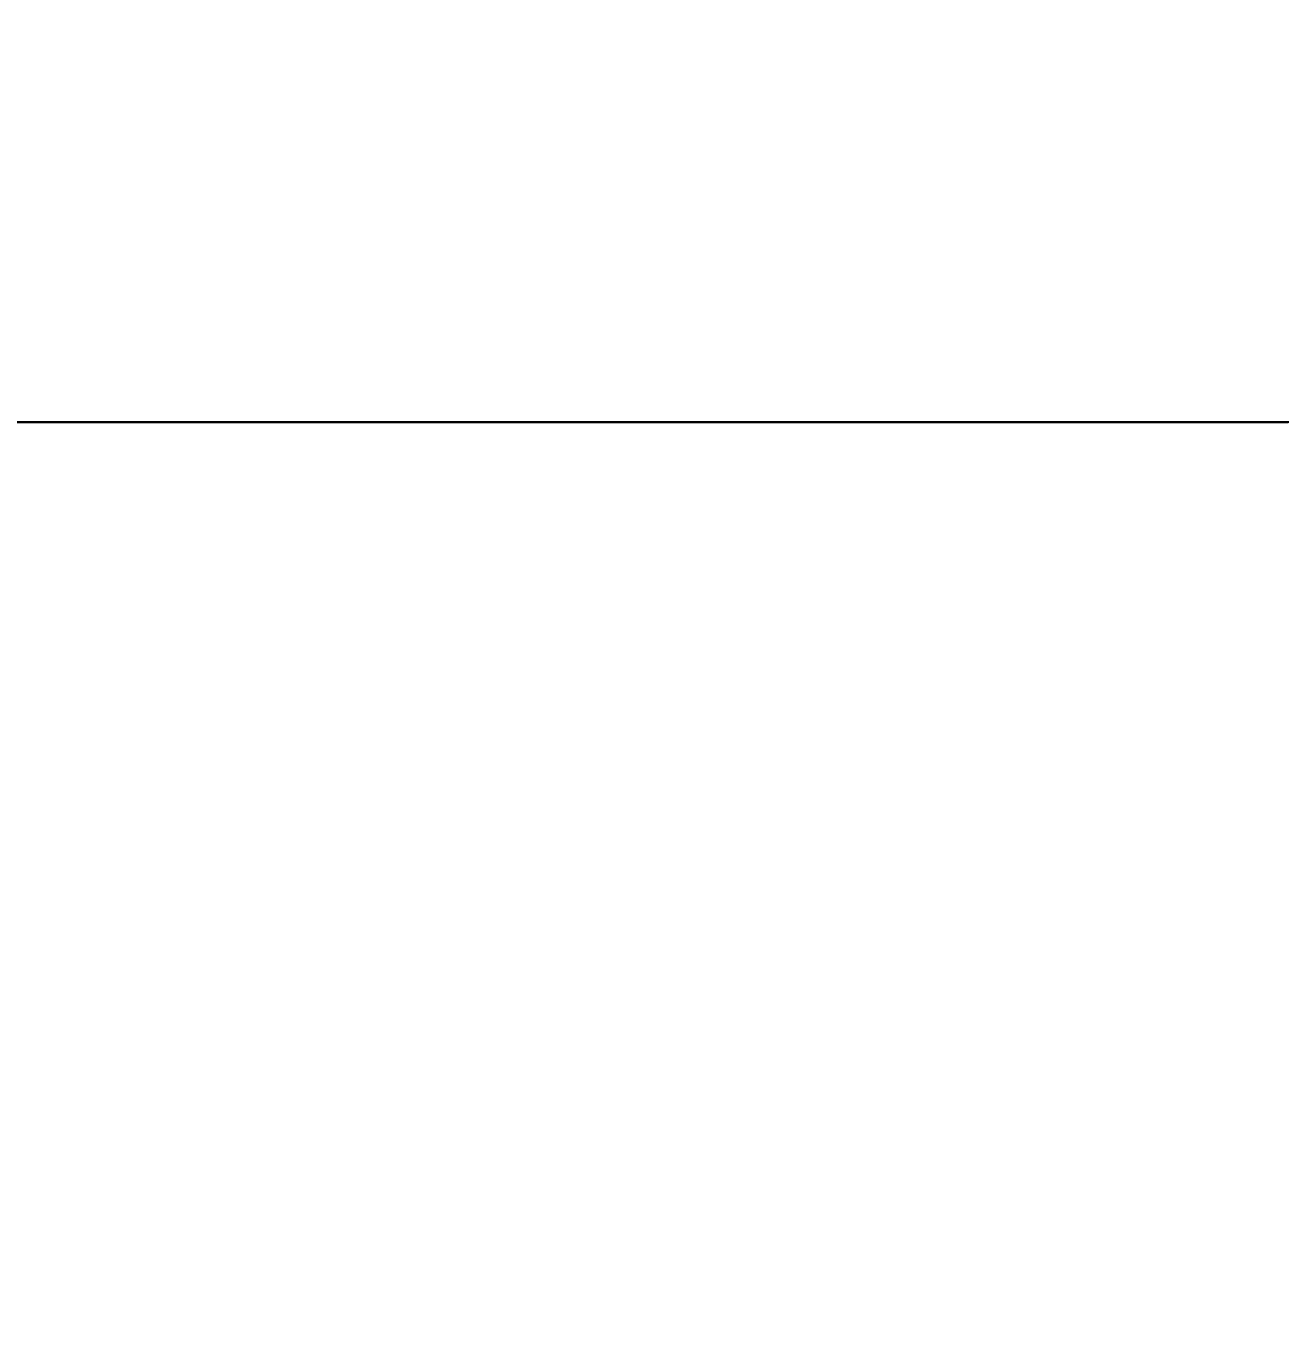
# Model space of a CAD drawing. Extents: x 11992 to 29481, y -6727 to 6811.
# Drawn here: x 24897.1 to 24956.7, y 2751.2 to 2813 of the extents above; entities that cross this region are included whole.
import ezdxf

# ---------------------------------------------------------------- set-up
doc = ezdxf.new("R2010")
doc.units = 0
doc.header["$MEASUREMENT"] = 0
doc.layers.get('0').update_dxf_attribs({"color": 8, "linetype": 'CONTINUOUS'})
doc.layers.get('Defpoints').update_dxf_attribs({"color": 8, "linetype": 'CONTINUOUS'})
doc.layers.add('zoylight 4标注', color=9, linetype='CONTINUOUS')
doc.styles.add('CCD-DIM', font='archs.shx', dxfattribs={"width": 0.8})
doc.dimstyles.new('zoylight_DIM_40', dxfattribs={"dimscale": 40, "dimtxt": 1.9, "dimasz": 0.4, "dimexe": 0.5, "dimexo": 0.5, "dimgap": 0.5, "dimtad": 1, "dimdec": 0, "dimrnd": 5, "dimzin": 12, "dimdsep": 46, "dimtxsty": 'CCD-DIM', "dimblk": 'CCD_Dimension_Tick', "dimcen": 0.125, "dimclrd": 44, "dimclre": 44, "dimclrt": 50, "dimadec": 0, "dimazin": 0, "dimtfac": 1, "dimtdec": 0, "dimtmove": 2, "dimatfit": 3, "dimldrblk": 'CCD_Leader_Dot', "dimfxl": 0, "dimtvp": 1, "dimtolj": 1, "dimtzin": 0, "dimarcsym": 0})

# ---------------------------------------------------------------- blocks, each defined once
blk = doc.blocks.new('CCD_Dimension_Tick')
at = {"color": 0, "linetype": 'ByBlock'}
for p, q in [((-1.0906, 0), (0, 0)), ((0, 0), (1.0906, 0))]:
    blk.add_line(p, q, dxfattribs=at)
at = {"color": 0, "linetype": 'Continuous', "const_width": 0.6075}
blk.add_lwpolyline([(-0.6104, -0.6104), (0.6104, 0.6104)], dxfattribs=at)
blk = doc.blocks.new('*D43')
at = {"layer": 'Defpoints', "color": 0, "linetype": 'Continuous'}
for p in [(24962.254, 3226.356), (25047.857, 3226.356), (25047.857, 2526.356)]:
    blk.add_point(p, dxfattribs=at)
at = {"layer": 'zoylight 4标注', "color": 44, "linetype": 'Continuous', "lineweight": -2}
blk.add_line((25027.857, 3226.356), (24942.254, 3226.356), dxfattribs=at)
at = {"layer": 'zoylight 4标注', "color": 44, "lineweight": -2}
for p, q in [((24962.254, 2542.356), (24962.254, 3210.356)), ((25027.857, 2526.356), (24942.254, 2526.356))]:
    blk.add_line(p, q, dxfattribs=at)
at = {"layer": 'zoylight 4标注', "color": 44, "linetype": 'Continuous', "lineweight": -2, "xscale": 16, "yscale": 16, "zscale": 16}
for p, rotation in [((24962.254, 3226.356), 90), ((24962.254, 2526.356), 270)]:
    blk.add_blockref('CCD_Dimension_Tick', p, dxfattribs=dict(at, rotation=rotation))
at = {"layer": 'zoylight 4标注', "color": 50, "linetype": 'Continuous', "insert": (24904.254, 2876.356), "char_height": 76, "attachment_point": 5, "rotation": 90, "style": 'CCD-DIM'}
blk.add_mtext('\\A1;700', dxfattribs=at)
blk = doc.blocks.new('CCD_Leader_Dot')
at = {"color": 0, "linetype": 'ByBlock'}
blk.add_line((-5, 0), (-10, 0), dxfattribs=at)
at = {"color": 0, "linetype": 'ByBlock', "const_width": 5}
blk.add_lwpolyline([(-2.5, 0, 1), (2.5, 0, 1)], format="xyb", close=True, dxfattribs=at)

msp = doc.modelspace()

# ---------------------------------------------------------------- linework, layer by layer
for p, q in [((24895.281, 2794.157, -2078.576), (24897.485, 2794.157, -2077.967)), ((24895.657, 2794.157, -2219.38), (24897.993, 2794.157, -2218.22)), ((24898.055, 2794.157, -2088.171), (24895.862, 2794.157, -2088.772)), ((24896.237, 2794.157, -2014.212), (24948.229, 2794.157, -2002.362)), ((24896.311, 2794.157, -2074.357), (24898.52, 2794.157, -2073.69)), ((24896.638, 2794.157, -1525.858), (24898.305, 2794.157, -1525.409)), ((24897.485, 2794.157, -2077.967), (24899.687, 2794.157, -2077.354)), ((24897.993, 2794.157, -2218.22), (24899.902, 2794.157, -2217.262)), ((24900.247, 2794.157, -2087.566), (24898.055, 2794.157, -2088.171)), ((24898.305, 2794.157, -1525.409), (24899.965, 2794.157, -1524.962)), ((24898.52, 2794.157, -2073.69), (24900.727, 2794.157, -2073.017)), ((24899.687, 2794.157, -2077.354), (24901.889, 2794.157, -2076.736)), ((24899.902, 2794.157, -2217.262), (24901.807, 2794.157, -2216.298)), ((24899.965, 2794.157, -1524.962), (24901.618, 2794.157, -1524.52)), ((24902.438, 2794.157, -2086.956), (24900.247, 2794.157, -2087.566)), ((24900.727, 2794.157, -2073.017), (24902.932, 2794.157, -2072.34)), ((24901.618, 2794.157, -1524.52), (24903.264, 2794.157, -1524.081)), ((24901.807, 2794.157, -2216.298), (24903.709, 2794.157, -2215.326)), ((24901.889, 2794.157, -2076.736), (24904.089, 2794.157, -2076.113)), ((24904.628, 2794.157, -2086.341), (24902.438, 2794.157, -2086.956)), ((24902.932, 2794.157, -2072.34), (24905.134, 2794.157, -2071.658)), ((24903.264, 2794.157, -1524.081), (24904.902, 2794.157, -1523.646)), ((24903.709, 2794.157, -2215.326), (24905.608, 2794.157, -2214.347)), ((24904.089, 2794.157, -2076.113), (24906.287, 2794.157, -2075.486)), ((24906.816, 2794.157, -2085.722), (24904.628, 2794.157, -2086.341)), ((24904.902, 2794.157, -1523.646), (24906.533, 2794.157, -1523.216)), ((24905.134, 2794.157, -2071.658), (24907.335, 2794.157, -2070.97)), ((24905.608, 2794.157, -2214.347), (24907.503, 2794.157, -2213.361)), ((24906.287, 2794.157, -2075.486), (24908.485, 2794.157, -2074.854)), ((24906.533, 2794.157, -1523.216), (24908.156, 2794.157, -1522.791)), ((24909.002, 2794.157, -2085.099), (24906.816, 2794.157, -2085.722)), ((24907.335, 2794.157, -2070.97), (24909.534, 2794.157, -2070.278)), ((24907.503, 2794.157, -2213.361), (24909.394, 2794.157, -2212.368)), ((24908.156, 2794.157, -1522.791), (24909.771, 2794.157, -1522.37)), ((24908.485, 2794.157, -2074.854), (24910.681, 2794.157, -2074.217)), ((24911.188, 2794.157, -2084.471), (24909.002, 2794.157, -2085.099)), ((24909.394, 2794.157, -2212.368), (24911.282, 2794.157, -2211.368)), ((24909.534, 2794.157, -2070.278), (24911.72, 2794.157, -2069.584)), ((24909.771, 2794.157, -1522.37), (24911.378, 2794.157, -1521.955)), ((24910.681, 2794.157, -2074.217), (24912.875, 2794.157, -2073.576)), ((24913.371, 2794.157, -2083.839), (24911.188, 2794.157, -2084.471)), ((24911.282, 2794.157, -2211.368), (24913.166, 2794.157, -2210.361)), ((24911.378, 2794.157, -1521.955), (24912.977, 2794.157, -1521.546)), ((24911.72, 2794.157, -2069.584), (24913.904, 2794.157, -2068.885)), ((24912.875, 2794.157, -2073.576), (24915.068, 2794.157, -2072.93)), ((24912.977, 2794.157, -1521.546), (24914.569, 2794.157, -1521.143)), ((24913.166, 2794.157, -2210.361), (24915.045, 2794.157, -2209.347)), ((24915.554, 2794.157, -2083.202), (24913.371, 2794.157, -2083.839)), ((24913.904, 2794.157, -2068.885), (24916.088, 2794.157, -2068.181)), ((24914.569, 2794.157, -1521.143), (24916.151, 2794.157, -1520.746)), ((24915.045, 2794.157, -2209.347), (24916.922, 2794.157, -2208.326)), ((24915.068, 2794.157, -2072.93), (24917.259, 2794.157, -2072.279)), ((24917.735, 2794.157, -2082.56), (24915.554, 2794.157, -2083.202)), ((24916.088, 2794.157, -2068.181), (24918.27, 2794.157, -2067.471)), ((24916.151, 2794.157, -1520.746), (24917.725, 2794.157, -1520.356)), ((24916.922, 2794.157, -2208.326), (24918.794, 2794.157, -2207.297)), ((24917.259, 2794.157, -2072.279), (24919.45, 2794.157, -2071.623)), ((24917.725, 2794.157, -1520.356), (24919.291, 2794.157, -1519.973)), ((24919.914, 2794.157, -2081.913), (24917.735, 2794.157, -2082.56)), ((24918.27, 2794.157, -2067.471), (24920.45, 2794.157, -2066.756)), ((24918.794, 2794.157, -2207.297), (24920.662, 2794.157, -2206.262)), ((24919.291, 2794.157, -1519.973), (24920.848, 2794.157, -1519.597)), ((24919.45, 2794.157, -2071.623), (24921.638, 2794.157, -2070.962)), ((24922.093, 2794.157, -2081.262), (24919.914, 2794.157, -2081.913)), ((24920.45, 2794.157, -2066.756), (24922.629, 2794.157, -2066.035)), ((24920.662, 2794.157, -2206.262), (24920.912, 2794.157, -2206.122)), ((24920.848, 2794.157, -1519.597), (24922.396, 2794.157, -1519.229)), ((24920.912, 2794.157, -2206.122), (24921.157, 2794.157, -2205.986)), ((24921.157, 2794.157, -2205.986), (24921.397, 2794.157, -2205.851)), ((24921.397, 2794.157, -2205.851), (24921.632, 2794.157, -2205.72)), ((24921.632, 2794.157, -2205.72), (24921.862, 2794.157, -2205.591)), ((24921.638, 2794.157, -2070.962), (24923.825, 2794.157, -2070.296)), ((24921.862, 2794.157, -2205.591), (24922.087, 2794.157, -2205.465)), ((24922.087, 2794.157, -2205.465), (24922.307, 2794.157, -2205.342)), ((24924.269, 2794.157, -2080.606), (24922.093, 2794.157, -2081.262)), ((24922.307, 2794.157, -2205.342), (24922.522, 2794.157, -2205.221)), ((24922.396, 2794.157, -1519.229), (24923.936, 2794.157, -1518.869)), ((24922.522, 2794.157, -2205.221), (24922.733, 2794.157, -2205.103)), ((24922.629, 2794.157, -2066.035), (24924.805, 2794.157, -2065.31)), ((24922.733, 2794.157, -2205.103), (24922.937, 2794.157, -2204.987)), ((24922.937, 2794.157, -2204.987), (24923.137, 2794.157, -2204.874)), ((24923.137, 2794.157, -2204.874), (24923.332, 2794.157, -2204.764)), ((24923.332, 2794.157, -2204.764), (24923.522, 2794.157, -2204.658)), ((24923.522, 2794.157, -2204.658), (24923.711, 2794.157, -2204.551)), ((24923.711, 2794.157, -2204.551), (24923.9, 2794.157, -2204.444)), ((24923.825, 2794.157, -2070.296), (24926.01, 2794.157, -2069.625)), ((24923.9, 2794.157, -2204.444), (24924.09, 2794.157, -2204.337)), ((24923.936, 2794.157, -1518.869), (24925.466, 2794.157, -1518.518)), ((24924.09, 2794.157, -2204.337), (24924.279, 2794.157, -2204.229)), ((24926.445, 2794.157, -2079.945), (24924.269, 2794.157, -2080.606)), ((24924.279, 2794.157, -2204.229), (24924.468, 2794.157, -2204.122)), ((24924.468, 2794.157, -2204.122), (24924.658, 2794.157, -2204.015)), ((24924.658, 2794.157, -2204.015), (24924.846, 2794.157, -2203.908)), ((24924.805, 2794.157, -2065.31), (24926.979, 2794.157, -2064.579)), ((24924.846, 2794.157, -2203.908), (24925.036, 2794.157, -2203.8)), ((24925.036, 2794.157, -2203.8), (24925.225, 2794.157, -2203.693)), ((24925.225, 2794.157, -2203.693), (24925.413, 2794.157, -2203.585)), ((24925.413, 2794.157, -2203.585), (24925.602, 2794.157, -2203.477)), ((24925.466, 2794.157, -1518.518), (24926.986, 2794.157, -1518.176)), ((24925.602, 2794.157, -2203.477), (24927.869, 2794.157, -2202.177)), ((24926.01, 2794.157, -2069.625), (24928.195, 2794.157, -2068.949)), ((24928.619, 2794.157, -2079.279), (24926.445, 2794.157, -2079.945)), ((24926.979, 2794.157, -2064.579), (24929.151, 2794.157, -2063.842)), ((24926.986, 2794.157, -1518.176), (24928.498, 2794.157, -1517.843)), ((24927.869, 2794.157, -2202.177), (24930.129, 2794.157, -2200.867)), ((24928.195, 2794.157, -2068.949), (24930.377, 2794.157, -2068.268)), ((24928.498, 2794.157, -1517.843), (24929.999, 2794.157, -1517.519)), ((24930.791, 2794.157, -2078.609), (24928.619, 2794.157, -2079.279)), ((24929.151, 2794.157, -2063.842), (24931.32, 2794.157, -2063.101)), ((24929.999, 2794.157, -1517.519), (24931.491, 2794.157, -1517.206)), ((24930.129, 2794.157, -2200.867), (24932.382, 2794.157, -2199.546)), ((24930.377, 2794.157, -2068.268), (24932.559, 2794.157, -2067.581)), ((24931.062, 2794.157, -2078.525), (24930.791, 2794.157, -2078.609)), ((24931.334, 2794.157, -2078.44), (24931.062, 2794.157, -2078.525)), ((24931.32, 2794.157, -2063.101), (24933.486, 2794.157, -2062.354)), ((24931.606, 2794.157, -2078.356), (24931.334, 2794.157, -2078.44)), ((24931.491, 2794.157, -1517.206), (24932.972, 2794.157, -1516.903)), ((24931.877, 2794.157, -2078.271), (24931.606, 2794.157, -2078.356)), ((24932.149, 2794.157, -2078.187), (24931.877, 2794.157, -2078.271)), ((24932.42, 2794.157, -2078.102), (24932.149, 2794.157, -2078.187)), ((24932.382, 2794.157, -2199.546), (24934.629, 2794.157, -2198.215)), ((24932.692, 2794.157, -2078.017), (24932.42, 2794.157, -2078.102)), ((24932.559, 2794.157, -2067.581), (24932.831, 2794.157, -2067.495)), ((24932.964, 2794.157, -2077.933), (24932.692, 2794.157, -2078.017)), ((24932.831, 2794.157, -2067.495), (24933.104, 2794.157, -2067.409)), ((24933.235, 2794.157, -2077.848), (24932.964, 2794.157, -2077.933)), ((24932.972, 2794.157, -1516.903), (24934.444, 2794.157, -1516.611)), ((24933.104, 2794.157, -2067.409), (24933.377, 2794.157, -2067.322)), ((24933.507, 2794.157, -2077.763), (24933.235, 2794.157, -2077.848)), ((24933.377, 2794.157, -2067.322), (24933.649, 2794.157, -2067.236)), ((24933.486, 2794.157, -2062.354), (24935.649, 2794.157, -2061.602)), ((24933.778, 2794.157, -2077.678), (24933.507, 2794.157, -2077.763)), ((24933.649, 2794.157, -2067.236), (24933.921, 2794.157, -2067.15)), ((24934.049, 2794.157, -2077.593), (24933.778, 2794.157, -2077.678)), ((24933.921, 2794.157, -2067.15), (24934.193, 2794.157, -2067.063)), ((24934.319, 2794.157, -2077.508), (24934.049, 2794.157, -2077.593)), ((24934.193, 2794.157, -2067.063), (24934.465, 2794.157, -2066.977)), ((24934.59, 2794.157, -2077.423), (24934.319, 2794.157, -2077.508)), ((24934.444, 2794.157, -1516.611), (24935.905, 2794.157, -1516.33)), ((24934.465, 2794.157, -2066.977), (24934.736, 2794.157, -2066.89)), ((24934.861, 2794.157, -2077.338), (24934.59, 2794.157, -2077.423)), ((24934.629, 2794.157, -2198.215), (24936.869, 2794.157, -2196.872)), ((24934.736, 2794.157, -2066.89), (24935.009, 2794.157, -2066.803)), ((24935.132, 2794.157, -2077.252), (24934.861, 2794.157, -2077.338)), ((24935.009, 2794.157, -2066.803), (24935.281, 2794.157, -2066.717)), ((24935.403, 2794.157, -2077.167), (24935.132, 2794.157, -2077.252)), ((24935.281, 2794.157, -2066.717), (24935.552, 2794.157, -2066.63)), ((24935.674, 2794.157, -2077.081), (24935.403, 2794.157, -2077.167)), ((24935.552, 2794.157, -2066.63), (24935.824, 2794.157, -2066.543)), ((24935.649, 2794.157, -2061.602), (24937.312, 2794.157, -2061.019)), ((24935.945, 2794.157, -2076.995), (24935.674, 2794.157, -2077.081)), ((24935.824, 2794.157, -2066.543), (24936.096, 2794.157, -2066.456)), ((24935.905, 2794.157, -1516.33), (24937.355, 2794.157, -1516.061)), ((24936.217, 2794.157, -2076.91), (24935.945, 2794.157, -2076.995)), ((24936.096, 2794.157, -2066.456), (24936.368, 2794.157, -2066.368)), ((24936.487, 2794.157, -2076.824), (24936.217, 2794.157, -2076.91)), ((24936.368, 2794.157, -2066.368), (24936.64, 2794.157, -2066.281)), ((24936.759, 2794.157, -2076.738), (24936.487, 2794.157, -2076.824)), ((24936.64, 2794.157, -2066.281), (24936.913, 2794.157, -2066.194)), ((24937.03, 2794.157, -2076.652), (24936.759, 2794.157, -2076.738)), ((24936.869, 2794.157, -2196.872), (24939.103, 2794.157, -2195.52)), ((24936.913, 2794.157, -2066.194), (24937.185, 2794.157, -2066.106)), ((24937.301, 2794.157, -2076.566), (24937.03, 2794.157, -2076.652)), ((24937.185, 2794.157, -2066.106), (24937.458, 2794.157, -2066.018)), ((24937.842, 2794.157, -2076.394), (24937.301, 2794.157, -2076.566)), ((24937.312, 2794.157, -2061.019), (24938.976, 2794.157, -2060.433)), ((24937.355, 2794.157, -1516.061), (24938.795, 2794.157, -1515.803)), ((24937.458, 2794.157, -2066.018), (24937.73, 2794.157, -2065.93)), ((24937.73, 2794.157, -2065.93), (24938.002, 2794.157, -2065.842)), ((24938.384, 2794.157, -2076.221), (24937.842, 2794.157, -2076.394)), ((24938.002, 2794.157, -2065.842), (24938.275, 2794.157, -2065.754)), ((24938.275, 2794.157, -2065.754), (24938.546, 2794.157, -2065.666)), ((24938.925, 2794.157, -2076.047), (24938.384, 2794.157, -2076.221)), ((24938.546, 2794.157, -2065.666), (24938.818, 2794.157, -2065.578)), ((24938.795, 2794.157, -1515.803), (24940.224, 2794.157, -1515.558)), ((24938.818, 2794.157, -2065.578), (24939.09, 2794.157, -2065.489)), ((24939.466, 2794.157, -2075.873), (24938.925, 2794.157, -2076.047)), ((24938.976, 2794.157, -2060.433), (24940.638, 2794.157, -2059.843)), ((24939.09, 2794.157, -2065.489), (24939.633, 2794.157, -2065.312)), ((24939.103, 2794.157, -2195.52), (24941.33, 2794.157, -2194.156)), ((24940.008, 2794.157, -2075.699), (24939.466, 2794.157, -2075.873)), ((24939.633, 2794.157, -2065.312), (24940.176, 2794.157, -2065.135)), ((24940.549, 2794.157, -2075.524), (24940.008, 2794.157, -2075.699)), ((24940.176, 2794.157, -2065.135), (24940.718, 2794.157, -2064.957)), ((24940.224, 2794.157, -1515.558), (24941.642, 2794.157, -1515.326)), ((24941.09, 2794.157, -2075.348), (24940.549, 2794.157, -2075.524)), ((24940.638, 2794.157, -2059.843), (24942.299, 2794.157, -2059.249)), ((24940.718, 2794.157, -2064.957), (24941.262, 2794.157, -2064.778)), ((24941.631, 2794.157, -2075.172), (24941.09, 2794.157, -2075.348)), ((24941.262, 2794.157, -2064.778), (24941.804, 2794.157, -2064.599)), ((24941.33, 2794.157, -2194.156), (24943.55, 2794.157, -2192.782)), ((24942.171, 2794.157, -2074.996), (24941.631, 2794.157, -2075.172)), ((24941.642, 2794.157, -1515.326), (24943.048, 2794.157, -1515.107)), ((24941.804, 2794.157, -2064.599), (24942.347, 2794.157, -2064.419)), ((24942.711, 2794.157, -2074.819), (24942.171, 2794.157, -2074.996)), ((24942.299, 2794.157, -2059.249), (24943.958, 2794.157, -2058.652)), ((24942.347, 2794.157, -2064.419), (24942.889, 2794.157, -2064.238)), ((24943.251, 2794.157, -2074.641), (24942.711, 2794.157, -2074.819)), ((24942.889, 2794.157, -2064.238), (24943.432, 2794.157, -2064.057)), ((24943.048, 2794.157, -1515.107), (24944.442, 2794.157, -1514.902)), ((24943.791, 2794.157, -2074.463), (24943.251, 2794.157, -2074.641)), ((24943.432, 2794.157, -2064.057), (24943.974, 2794.157, -2063.876)), ((24943.55, 2794.157, -2192.782), (24945.763, 2794.157, -2191.397)), ((24944.33, 2794.157, -2074.285), (24943.791, 2794.157, -2074.463)), ((24943.958, 2794.157, -2058.652), (24945.616, 2794.157, -2058.052)), ((24943.974, 2794.157, -2063.876), (24944.516, 2794.157, -2063.694)), ((24944.87, 2794.157, -2074.106), (24944.33, 2794.157, -2074.285)), ((24944.442, 2794.157, -1514.902), (24945.825, 2794.157, -1514.71)), ((24944.516, 2794.157, -2063.694), (24945.058, 2794.157, -2063.511)), ((24945.41, 2794.157, -2073.926), (24944.87, 2794.157, -2074.106)), ((24945.058, 2794.157, -2063.511), (24945.599, 2794.157, -2063.328)), ((24945.949, 2794.157, -2073.746), (24945.41, 2794.157, -2073.926)), ((24945.599, 2794.157, -2063.328), (24946.141, 2794.157, -2063.144)), ((24945.616, 2794.157, -2058.052), (24947.273, 2794.157, -2057.448)), ((24945.763, 2794.157, -2191.397), (24947.97, 2794.157, -2190.001)), ((24945.825, 2794.157, -1514.71), (24947.196, 2794.157, -1514.532)), ((24946.488, 2794.157, -2073.565), (24945.949, 2794.157, -2073.746)), ((24946.141, 2794.157, -2063.144), (24946.681, 2794.157, -2062.96)), ((24947.027, 2794.157, -2073.384), (24946.488, 2794.157, -2073.565)), ((24946.681, 2794.157, -2062.96), (24947.222, 2794.157, -2062.774)), ((24947.565, 2794.157, -2073.202), (24947.027, 2794.157, -2073.384)), ((24947.196, 2794.157, -1514.532), (24948.556, 2794.157, -1514.37)), ((24947.222, 2794.157, -2062.774), (24947.763, 2794.157, -2062.589)), ((24947.273, 2794.157, -2057.448), (24948.928, 2794.157, -2056.841)), ((24948.104, 2794.157, -2073.019), (24947.565, 2794.157, -2073.202)), ((24947.763, 2794.157, -2062.589), (24948.304, 2794.157, -2062.402)), ((24947.97, 2794.157, -2190.001), (24950.171, 2794.157, -2188.594)), ((24948.642, 2794.157, -2072.836), (24948.104, 2794.157, -2073.019)), ((24948.229, 2794.157, -2002.362), (24953.863, 2794.157, -2001.314)), ((24948.304, 2794.157, -2062.402), (24948.844, 2794.157, -2062.216)), ((24948.556, 2794.157, -1514.37), (24949.902, 2794.157, -1514.222)), ((24949.179, 2794.157, -2072.653), (24948.642, 2794.157, -2072.836)), ((24948.844, 2794.157, -2062.216), (24949.384, 2794.157, -2062.028)), ((24948.928, 2794.157, -2056.841), (24950.581, 2794.157, -2056.23)), ((24949.717, 2794.157, -2072.468), (24949.179, 2794.157, -2072.653)), ((24949.384, 2794.157, -2062.028), (24949.924, 2794.157, -2061.84)), ((24950.254, 2794.157, -2072.284), (24949.717, 2794.157, -2072.468)), ((24949.902, 2794.157, -1514.222), (24951.237, 2794.157, -1514.09)), ((24949.924, 2794.157, -2061.84), (24950.464, 2794.157, -2061.651)), ((24950.171, 2794.157, -2188.594), (24952.365, 2794.157, -2187.176)), ((24950.79, 2794.157, -2072.099), (24950.254, 2794.157, -2072.284)), ((24950.464, 2794.157, -2061.651), (24951.003, 2794.157, -2061.461)), ((24950.581, 2794.157, -2056.23), (24952.233, 2794.157, -2055.615)), ((24951.327, 2794.157, -2071.913), (24950.79, 2794.157, -2072.099)), ((24951.003, 2794.157, -2061.461), (24951.542, 2794.157, -2061.271)), ((24951.237, 2794.157, -1514.09), (24952.559, 2794.157, -1513.974)), ((24951.864, 2794.157, -2071.726), (24951.327, 2794.157, -2071.913)), ((24951.542, 2794.157, -2061.271), (24952.08, 2794.157, -2061.081)), ((24952.4, 2794.157, -2071.538), (24951.864, 2794.157, -2071.726)), ((24952.08, 2794.157, -2061.081), (24952.617, 2794.157, -2060.89)), ((24952.233, 2794.157, -2055.615), (24953.882, 2794.157, -2054.998)), ((24952.365, 2794.157, -2187.176), (24953.464, 2794.157, -2186.46)), ((24952.937, 2794.157, -2071.35), (24952.4, 2794.157, -2071.538)), ((24952.559, 2794.157, -1513.974), (24953.869, 2794.157, -1513.873)), ((24952.617, 2794.157, -2060.89), (24953.155, 2794.157, -2060.698)), ((24953.473, 2794.157, -2071.162), (24952.937, 2794.157, -2071.35)), ((24953.155, 2794.157, -2060.698), (24953.693, 2794.157, -2060.505)), ((24953.464, 2794.157, -2186.46), (24954.561, 2794.157, -2185.741)), ((24954.009, 2794.157, -2070.972), (24953.473, 2794.157, -2071.162)), ((24953.693, 2794.157, -2060.505), (24954.23, 2794.157, -2060.311)), ((24953.863, 2794.157, -2001.314), (24956.719, 2794.157, -2000.852)), ((24953.869, 2794.157, -1513.873), (24954.519, 2794.157, -1513.83)), ((24953.882, 2794.157, -2054.998), (24955.529, 2794.157, -2054.376)), ((24954.545, 2794.157, -2070.782), (24954.009, 2794.157, -2070.972)), ((24954.23, 2794.157, -2060.311), (24954.767, 2794.157, -2060.117)), ((24954.519, 2794.157, -1513.83), (24955.165, 2794.157, -1513.79)), ((24955.08, 2794.157, -2070.591), (24954.545, 2794.157, -2070.782)), ((24954.561, 2794.157, -2185.741), (24955.657, 2794.157, -2185.02)), ((24954.767, 2794.157, -2060.117), (24955.304, 2794.157, -2059.922)), ((24955.614, 2794.157, -2070.4), (24955.08, 2794.157, -2070.591)), ((24955.165, 2794.157, -1513.79), (24955.808, 2794.157, -1513.755)), ((24955.304, 2794.157, -2059.922), (24955.84, 2794.157, -2059.727)), ((24955.529, 2794.157, -2054.376), (24955.967, 2794.157, -2054.211)), ((24956.148, 2794.157, -2070.208), (24955.614, 2794.157, -2070.4)), ((24955.657, 2794.157, -2185.02), (24956.752, 2794.157, -2184.296)), ((24955.808, 2794.157, -1513.755), (24956.447, 2794.157, -1513.723)), ((24955.84, 2794.157, -2059.727), (24956.376, 2794.157, -2059.531)), ((24955.967, 2794.157, -2054.211), (24956.411, 2794.157, -2054.042)), ((24956.681, 2794.157, -2070.016), (24956.148, 2794.157, -2070.208)), ((24956.376, 2794.157, -2059.531), (24956.912, 2794.157, -2059.334)), ((24956.411, 2794.157, -2054.042), (24956.863, 2794.157, -2053.87)), ((24956.447, 2794.157, -1513.723), (24957.083, 2794.157, -1513.696)), ((24957.214, 2794.157, -2069.823), (24956.681, 2794.157, -2070.016))]:
    msp.add_line(p, q)

# ---------------------------------------------------------------- dimensions: what is measured, and where the dimension line sits
at = {"layer": 'zoylight 4标注', "linetype": 'Continuous'}
dim = msp.add_aligned_dim(p1=(25047.857, 2526.356), p2=(25047.857, 3226.356), distance=85.603, dimstyle='zoylight_DIM_40', dxfattribs=at)
dim.commit()
dim.dimension.update_dxf_attribs({"geometry": '*D43', "text_midpoint": (24904.254, 2876.356)})

doc.saveas('drawing.dxf')
